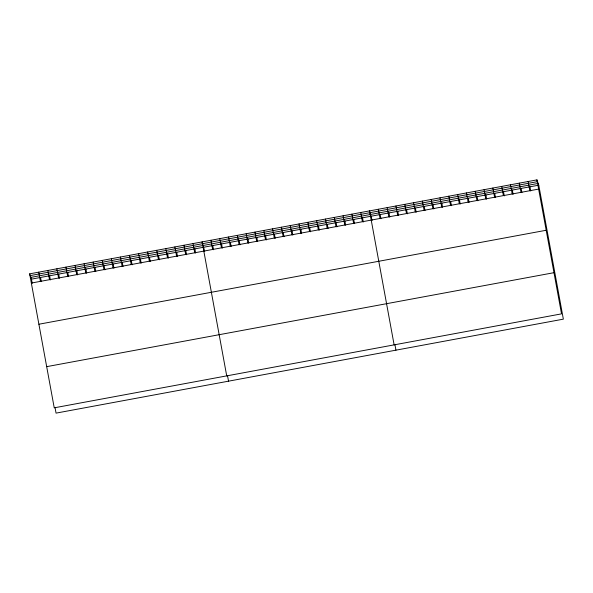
<?xml version="1.0" encoding="UTF-8"?>
<svg xmlns="http://www.w3.org/2000/svg" width="593" height="593" viewBox="0 0 593 593"><rect width="100%" height="100%" fill="white"/><g stroke="black" fill="none" stroke-linecap="round" stroke-linejoin="round"><path stroke-width="0.89" d="M536.947 179.879L561.534 313.86L54.237 407.828L29.65 273.847L536.947 179.879L538.763 185.172L563.35 319.153L56.053 413.121L55.001 407.354M30.25 275.597L537.547 181.628M30.866 277.391L538.162 183.422M29.65 273.847L31.466 279.14L538.763 185.172M31.34 283.054L538.637 189.085M38.893 324.23L546.19 230.262M46.684 366.652L553.981 272.684M529.949 186.802L530.72 190.983M528.133 181.51L529.823 190.716M521.136 188.433L521.907 192.614M519.32 183.148L521.01 192.347M512.33 190.064L513.093 194.252M510.514 184.779L512.204 193.978M503.516 191.695L504.287 195.883M501.7 186.41L503.39 195.616M494.703 193.333L495.474 197.513M492.887 188.04L494.577 197.247M485.897 194.964L486.66 199.144M484.081 189.671L485.771 198.877M477.083 196.594L477.854 200.775M475.267 191.309L476.957 200.508M468.27 198.225L469.041 202.406M466.454 192.94L468.144 202.139M459.464 199.856L460.227 204.044M457.648 194.571L459.338 203.777M450.65 201.487L451.421 205.675M448.834 196.201L450.524 205.408M441.837 203.125L442.608 207.305M440.021 197.832L441.711 207.039M433.031 204.755L433.794 208.936M431.215 199.463L432.905 208.669M424.217 206.386L424.988 210.567M422.401 201.101L424.091 210.3M415.404 208.017L416.175 212.198M413.595 202.732L415.278 211.931M406.598 209.648L407.361 213.836M404.782 204.363L406.472 213.569M397.784 211.278L398.555 215.467M395.968 205.993L397.658 215.2M388.971 212.917L389.742 217.097M387.162 207.624L388.845 216.83M380.165 214.547L380.928 218.728M378.349 209.255L380.039 218.461M372.122 220.359L369.535 210.893L394.13 344.874M394.886 344.392L395.946 350.159M362.538 217.809L363.309 221.997M360.729 212.524L362.412 221.723M353.732 219.44L354.495 223.628M351.916 214.155L353.606 223.361M344.918 221.078L345.689 225.258M343.102 215.785L344.792 224.992M336.112 222.709L336.876 226.889M334.296 217.416L335.986 226.622M327.299 224.339L328.062 228.52M325.483 219.054L327.173 228.253M318.485 225.97L319.256 230.151M316.669 220.685L318.359 229.884M309.679 227.601L310.443 231.789M307.863 222.316L309.553 231.522M300.866 229.232L301.629 233.42M299.05 223.946L300.74 233.153M292.053 230.87L292.823 235.05M290.236 225.577L291.926 234.784M283.246 232.5L284.01 236.681M281.43 227.208L283.12 236.414M274.433 234.131L275.204 238.312M272.617 228.846L274.307 238.045M265.62 235.762L266.39 239.943M263.803 230.477L265.494 239.676M256.813 237.393L257.577 241.581M254.997 232.108L256.687 241.314M248 239.023L248.771 243.212M246.184 233.738L247.874 242.945M239.187 240.662L239.957 244.842M237.37 235.369L239.061 244.575M230.38 242.292L231.144 246.473M228.564 237.007L230.254 246.206M221.567 243.923L222.338 248.104M219.751 238.638L221.441 247.837M212.754 245.554L213.524 249.742M210.938 240.269L212.628 249.468M204.711 251.373L202.131 241.9L226.719 375.88M227.475 375.406L228.535 381.173M194.867 248.867L195.638 253.055M193.051 243.582L194.741 252.781M185.787 250.55L186.558 254.731M183.971 245.265L185.661 254.464M176.714 252.233L177.477 256.413M174.898 246.947L176.588 256.146M167.634 253.915L168.405 258.096M165.818 248.623L167.508 257.829M158.553 255.598L159.324 259.778M156.737 250.305L158.427 259.512M149.48 257.273L150.244 261.461M147.664 251.988L149.354 261.194M140.4 258.956L141.171 263.144M138.584 253.671L140.274 262.877M131.32 260.638L132.091 264.826M129.504 255.353L131.194 264.552M122.247 262.321L123.01 266.502M120.431 257.036L122.121 266.235M113.167 264.004L113.938 268.184M111.351 258.718L113.041 267.917M104.086 265.686L104.857 269.867M102.27 260.394L103.96 269.6M95.013 267.369L95.777 271.55M93.197 262.076L94.887 271.283M85.933 269.044L86.704 273.232M84.117 263.759L85.807 272.965M76.853 270.727L77.624 274.915M75.037 265.442L76.727 274.648M67.78 272.409L68.543 276.59M65.964 267.124L67.654 276.323M58.7 274.092L59.463 278.273M56.884 268.807L58.574 278.006M49.619 275.775L50.39 279.955M47.803 270.482L49.493 279.688M40.546 277.457L41.31 281.638M38.73 272.165L40.42 281.371M31.466 279.14L32.23 283.321"/></g></svg>
